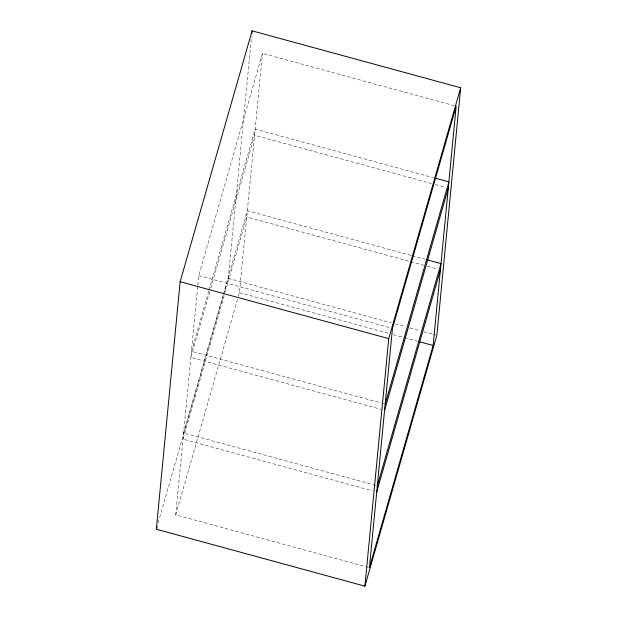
<?xml version="1.0" encoding="UTF-8"?>
<svg xmlns="http://www.w3.org/2000/svg" width="617" height="617" viewBox="0 0 617 617"><rect width="100%" height="100%" fill="white"/><g stroke="black" fill="none" stroke-linecap="round" stroke-linejoin="round"><path stroke-width="0.46" stroke-dasharray="3.08 2.31" d="M368.496 567.439L175.729 514.84L197.748 286.103M197.841 285.147L198.767 275.575L262.48 53.378L454.32 105.715M223.74 294.101L228.259 278.367L251.535 36.604M238.378 296.345L239.442 292.643L262.48 53.378M208.731 291.101L191.478 351.274L380.535 402.855M208.993 290.167L255.191 129.076L433.126 177.619M209.726 291.733L190.877 357.467L380.866 409.295M210.79 288.023L254.597 135.262L431.607 183.558M223.169 295.003L183.611 432.957L376.378 485.548M223.431 294.078L247.324 210.752L411.362 255.507M158.176 522.761L223.477 295.026M224.164 295.643L183.018 439.142L372.074 490.723M225.228 291.934L246.731 216.945L409.842 261.446M175.729 514.84L238.116 297.271M435.317 184.568L445.505 187.352M412.287 255.762L425.267 259.302M410.768 261.701L423.74 265.241M427.45 266.251L437.646 269.027M228.259 278.367L391.425 322.884M395.135 323.894L405.33 326.678M409.966 327.943L420.162 330.727M423.871 331.738L432.216 334.013M433.142 334.267L435.926 335.023M198.767 275.575L390.607 327.92M239.442 292.643L388.648 333.35M393.284 334.615L403.479 337.399M404.405 337.646L417.377 341.186M381.46 403.109L384.244 403.873"/><path stroke-width="0.93" d="M180.149 281.722L156.317 529.239L364.909 586.15L436.851 335.278L460.683 87.761L252.091 30.85L180.149 281.722L388.741 338.633L364.909 586.15M251.813 33.727L252.091 30.85M433.134 345.489L456.171 106.224L392.458 328.421L369.421 567.686L433.134 345.489L419.236 341.695M156.587 528.314L157.119 526.463M388.741 338.633L460.683 87.761M385.17 404.12L448.883 181.922L434.985 178.128M384.576 410.313L448.289 188.108M377.303 485.803L441.024 263.598L427.118 259.811M376.709 491.988L440.422 269.791"/></g></svg>
